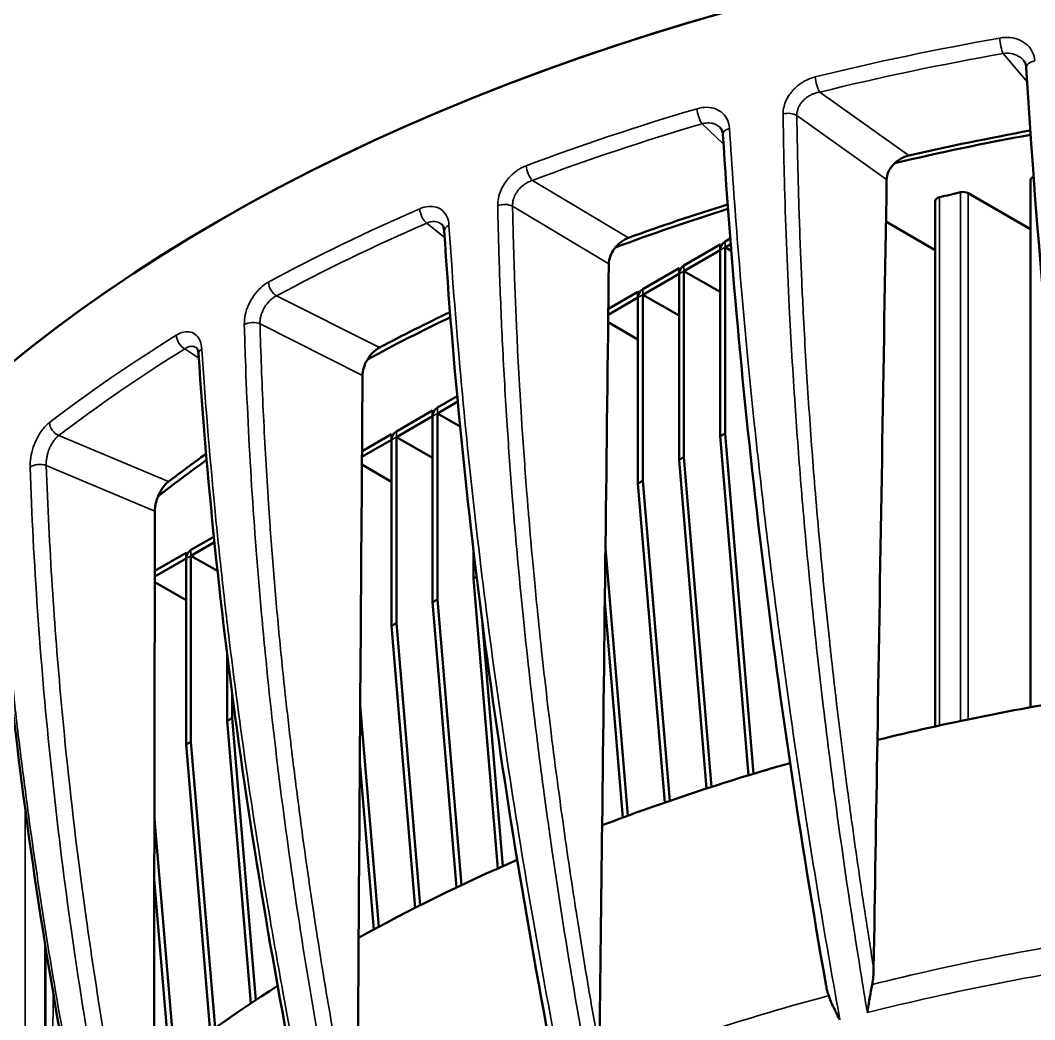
# Model space of a CAD drawing. Header units: millimetres. Extents: x 40 to 2195, y 40 to 1687.
# Drawn here: x 1572.34 to 1615.99, y 382.29 to 425.29 of the extents above; entities that cross this region are included whole.
import ezdxf

# ---------------------------------------------------------------- set-up
doc = ezdxf.new("R2010")
doc.units = ezdxf.units.MM
doc.header["$LTSCALE"] = 8
doc.layers.add('Visible (ISO)', color=7, linetype='Continuous', lineweight=50)
doc.layers.add('Visible Narrow (ISO)', color=7, linetype='Continuous', lineweight=35)

msp = doc.modelspace()

# ---------------------------------------------------------------- linework, layer by layer
at = {"layer": 'Visible (ISO)'}
for p, q in [((1615.81, 418.412), (1615.812, 395.734)), ((1605.23, 417.937), (1605.23, 417.937)), ((1615.81, 416.298), (1613.12, 417.852)), ((1611.709, 394.906), (1611.707, 417.515)), ((1590.456, 416.521), (1590.456, 416.521)), ((1609.586, 416.626), (1611.707, 415.402)), ((1605.292, 416.043), (1605.292, 416.043)), ((1602.448, 415.644), (1600.893, 414.746)), ((1602.448, 415.644), (1602.511, 415.608)), ((1602.448, 415.644), (1602.448, 415.399)), ((1602.886, 415.897), (1602.661, 415.767)), ((1602.905, 415.662), (1602.661, 415.522)), ((1605.302, 415.793), (1605.302, 415.793)), ((1602.448, 415.399), (1600.893, 414.501)), ((1602.448, 415.399), (1602.448, 407.393)), ((1602.661, 415.522), (1602.928, 415.367)), ((1602.661, 415.522), (1602.661, 407.515)), ((1600.681, 414.623), (1599.125, 413.725)), ((1600.681, 414.378), (1599.125, 413.48)), ((1600.681, 414.623), (1600.743, 414.588)), ((1600.681, 414.623), (1600.681, 414.378)), ((1600.681, 414.378), (1600.681, 406.372)), ((1600.893, 414.501), (1602.448, 413.603)), ((1600.893, 414.501), (1600.893, 406.495)), ((1598.913, 413.603), (1597.64, 412.868)), ((1598.913, 413.603), (1598.975, 413.567)), ((1598.913, 413.603), (1598.913, 413.358)), ((1599.125, 413.48), (1600.681, 412.582)), ((1599.125, 413.48), (1599.125, 405.474)), ((1598.913, 413.358), (1597.637, 412.621)), ((1598.913, 413.358), (1598.913, 405.352)), ((1597.633, 412.301), (1598.913, 411.562)), ((1579.914, 411.206), (1579.914, 411.206)), ((1591.138, 409.114), (1590.286, 408.622)), ((1591.159, 408.881), (1590.286, 408.377)), ((1590.074, 408.5), (1588.518, 407.602)), ((1590.074, 408.255), (1588.518, 407.357)), ((1590.074, 408.5), (1590.136, 408.464)), ((1590.074, 408.5), (1590.074, 408.255)), ((1590.074, 408.255), (1590.074, 400.249)), ((1590.286, 408.377), (1591.261, 407.814)), ((1590.286, 408.377), (1590.286, 400.371)), ((1588.306, 407.479), (1587.04, 406.748)), ((1588.306, 407.479), (1588.368, 407.443)), ((1588.306, 407.479), (1588.306, 407.234)), ((1588.518, 407.357), (1590.074, 406.458)), ((1588.518, 407.357), (1588.518, 399.35)), ((1602.448, 407.393), (1602.661, 407.515)), ((1603.675, 392.806), (1602.448, 407.393)), ((1603.892, 392.872), (1602.661, 407.515)), ((1588.306, 407.234), (1587.039, 406.502)), ((1588.306, 407.234), (1588.306, 399.228)), ((1600.681, 406.372), (1600.893, 406.495)), ((1602.086, 392.308), (1600.893, 406.495)), ((1587.036, 406.171), (1588.306, 405.438)), ((1601.869, 392.238), (1600.681, 406.372)), ((1598.913, 405.352), (1599.125, 405.474)), ((1600.067, 391.632), (1598.913, 405.352)), ((1600.283, 391.707), (1599.125, 405.474)), ((1580.666, 403.068), (1579.68, 402.498)), ((1580.69, 402.837), (1579.68, 402.254)), ((1592.054, 402.637), (1592.054, 402.637)), ((1598.483, 391.068), (1597.516, 402.568)), ((1579.467, 402.376), (1578.122, 401.599)), ((1579.467, 402.131), (1578.122, 401.354)), ((1579.467, 402.376), (1579.53, 402.34)), ((1579.467, 402.376), (1579.467, 402.131)), ((1579.467, 402.131), (1579.467, 394.125)), ((1579.68, 402.254), (1580.821, 401.595)), ((1579.68, 402.254), (1579.68, 394.247)), ((1591.842, 402.435), (1591.842, 401.269)), ((1591.842, 401.269), (1591.973, 401.345)), ((1592.891, 388.8), (1591.842, 401.269)), ((1578.122, 401.112), (1579.467, 400.335)), ((1590.074, 400.249), (1590.286, 400.371)), ((1591.32, 388.079), (1590.286, 400.371)), ((1591.106, 387.977), (1590.074, 400.249)), ((1598.267, 390.988), (1597.488, 400.253)), ((1581.235, 399.387), (1581.235, 399.387)), ((1588.306, 399.228), (1588.518, 399.35)), ((1589.326, 387.102), (1588.306, 399.228)), ((1589.539, 387.21), (1588.518, 399.35)), ((1593.105, 388.895), (1592.231, 399.284)), ((1581.235, 398.01), (1581.235, 395.146)), ((1581.447, 397.649), (1581.447, 397.649)), ((1581.447, 396.337), (1581.447, 395.268)), ((1573.407, 395.785), (1573.407, 395.785)), ((1587.764, 386.287), (1586.964, 395.799)), ((1581.235, 395.146), (1581.447, 395.268)), ((1582.257, 382.993), (1581.235, 395.146)), ((1582.468, 383.133), (1581.447, 395.268)), ((1579.467, 394.125), (1579.68, 394.247)), ((1580.715, 381.932), (1579.68, 394.247)), ((1580.506, 381.782), (1579.467, 394.125)), ((1587.551, 386.172), (1586.947, 393.356)), ((1578.97, 380.641), (1578.106, 390.923)), ((1578.762, 380.479), (1578.102, 388.324)), ((1607.91, 388.139), (1607.91, 388.139)), ((1607.934, 387.982), (1607.934, 387.982)), ((1608.25, 385.902), (1608.25, 385.902)), ((1573.406, 375.673), (1573.406, 385.51)), ((1608.275, 385.744), (1608.275, 385.744))]:
    msp.add_line(p, q, dxfattribs=at)
for centre, major_axis, ratio, start_param, end_param in [((1638.157, 383.597), (-81, 0), 0.57735, 4.776623, 6.218951), ((1638.157, 383.597), (-81, 0), 0.57735, 4.7792, 6.216374), ((1638.158, 381.799), (76.003, 0), 0.57735, 1.867317, 1.86732), ((1616.125, 423.287), (-0.499, -0.03), 0.540621, 6.283141, 6.28319), ((1603.07, 420.404), (-0.499, -0.031), 0.546506, 6.283162, 6.2832), ((1638.157, 379.514), (74.5, 0), 0.57735, 1.875608, 1.950096), ((1638.157, 379.514), (-74.2, 0), 0.57735, 5.0183, 5.102197), ((1638.14, 381.571), (78.384, 0), 0.57735, 2.171429, 2.17143), ((1616.11, 418.412), (-0.3, 0), 0.577335, 5.316982, 6.283185), ((1635.176, 385.751), (60, 0.005), 0.577335, 1.952982, 1.969314), ((1612.908, 417.729), (0.3, 0), 0.577335, 0.785199, 1.952982), ((1638.157, 379.514), (74.5, 0), 0.57735, 2.065678, 2.131957), ((1612.007, 417.515), (-0.3, 0), 0.577335, 5.110907, 6.283185), ((1638.157, 379.514), (-74.2, 0), 0.57735, 5.209238, 5.285136), ((1602.661, 415.522), (-0.15, -0.26), 0.57735, 3.926991, 5.497787), ((1600.893, 414.501), (-0.15, -0.26), 0.57735, 3.926991, 5.497787), ((1599.125, 413.48), (-0.15, -0.26), 0.57735, 3.926991, 5.497787), ((1638.157, 379.514), (74.5, 0), 0.57735, 2.259201, 2.313277), ((1638.157, 379.514), (-74.2, 0), 0.57735, 5.403824, 5.468042), ((1581.467, 412.895), (-3, 0), 0.57735, 1.103222, 1.103293), ((1638.113, 381.986), (74.14, 0), 0.57735, 2.414759, 2.41476), ((1590.286, 408.377), (-0.15, -0.26), 0.57735, 3.926991, 5.497787), ((1638.163, 379.511), (74.507, 0), 0.57735, 2.408415, 2.408416), ((1638.162, 379.512), (-74.206, 0), 0.57735, 5.554259, 5.554261), ((1588.518, 407.357), (-0.15, -0.26), 0.57735, 3.926991, 5.497787), ((1638.157, 379.514), (74.5, 0), 0.57735, 2.459383, 2.494683), ((1638.157, 379.514), (-74.2, 0), 0.57735, 5.605486, 5.651862), ((1579.68, 402.254), (-0.15, -0.26), 0.57735, 3.926991, 5.497787), ((1638.157, 355.019), (-73.976, 0), 0.57735, 4.984729, 5.114321), ((1638.157, 355.019), (-73.976, 0), 0.57735, 5.170201, 5.296318), ((1638.157, 355.019), (-73.976, 0), 0.57735, 5.356791, 5.47798), ((1638.157, 355.019), (-73.976, 0), 0.57735, 5.545562, 5.659933)]:
    msp.add_ellipse(centre, major_axis=major_axis, ratio=ratio, start_param=start_param, end_param=end_param, dxfattribs=at)
for points, knots in [([(1615.626, 423.257), (1615.621, 423.341), (1615.598, 423.416), (1615.546, 423.51), (1615.527, 423.537), (1615.506, 423.562)], [0, 0, 0, 0, 0.03945715, 0.03945715, 0.05633495, 0.05633495, 0.05633495, 0.05633495]), ([(1602.571, 420.373), (1602.566, 420.448), (1602.549, 420.513), (1602.503, 420.611), (1602.475, 420.65), (1602.441, 420.682)], [0, 0, 0, 0, 0.03455838, 0.03455838, 0.06559164, 0.06559164, 0.06559164, 0.06559164]), ([(1610.572, 419.47), (1610.453, 419.442), (1610.326, 419.393), (1610.089, 419.255), (1609.98, 419.166), (1609.809, 418.98), (1609.736, 418.87), (1609.641, 418.649), (1609.618, 418.539), (1609.616, 418.439)], [0.4636923, 0.4636923, 0.4636923, 0.4636923, 0.5021415, 0.5021415, 0.541133, 0.541133, 0.5791067, 0.5791067, 0.6149643, 0.6149643, 0.6149643, 0.6149643]), ([(1590.576, 416.224), (1590.572, 416.294), (1590.558, 416.354), (1590.523, 416.443), (1590.501, 416.475), (1590.472, 416.507), (1590.464, 416.514), (1590.456, 416.521)], [0, 0, 0, 0, 0.03129229, 0.03129229, 0.0628057, 0.0628057, 0.07473625, 0.07473625, 0.07473625, 0.07473625]), ([(1598.511, 415.93), (1598.404, 415.891), (1598.29, 415.83), (1598.079, 415.669), (1597.983, 415.57), (1597.832, 415.367), (1597.767, 415.251), (1597.685, 415.022), (1597.664, 414.91), (1597.663, 414.811)], [0.4575888, 0.4575888, 0.4575888, 0.4575888, 0.4954836, 0.4954836, 0.5337445, 0.5337445, 0.5715411, 0.5715411, 0.6070632, 0.6070632, 0.6070632, 0.6070632]), ([(1580.005, 410.933), (1580, 411.002), (1579.988, 411.061), (1579.96, 411.144), (1579.945, 411.17), (1579.924, 411.199), (1579.918, 411.203), (1579.914, 411.206)], [0, 0, 0, 0, 0.0298585, 0.0298585, 0.05794758, 0.05794758, 0.08423073, 0.08423073, 0.08423073, 0.08423073]), ([(1587.787, 411.205), (1587.694, 411.156), (1587.596, 411.084), (1587.416, 410.903), (1587.334, 410.795), (1587.206, 410.579), (1587.151, 410.456), (1587.081, 410.22), (1587.064, 410.107), (1587.063, 410.009)], [0.4538126, 0.4538126, 0.4538126, 0.4538126, 0.4914469, 0.4914469, 0.5292789, 0.5292789, 0.5669799, 0.5669799, 0.6022457, 0.6022457, 0.6022457, 0.6022457]), ([(1578.71, 405.439), (1578.683, 405.418), (1578.657, 405.395), (1578.63, 405.37), (1578.604, 405.345), (1578.578, 405.318), (1578.552, 405.289), (1578.544, 405.279), (1578.536, 405.27), (1578.528, 405.26), (1578.504, 405.23), (1578.48, 405.198), (1578.456, 405.165), (1578.433, 405.132), (1578.411, 405.097), (1578.389, 405.06), (1578.381, 405.047), (1578.373, 405.034), (1578.366, 405.02), (1578.344, 404.981), (1578.323, 404.94), (1578.304, 404.899), (1578.284, 404.858), (1578.266, 404.816), (1578.249, 404.773), (1578.245, 404.762), (1578.241, 404.752), (1578.237, 404.741), (1578.223, 404.702), (1578.21, 404.662), (1578.198, 404.623), (1578.186, 404.583), (1578.176, 404.543), (1578.167, 404.504), (1578.162, 404.486), (1578.159, 404.468), (1578.155, 404.45), (1578.147, 404.408), (1578.141, 404.367), (1578.136, 404.327), (1578.131, 404.286), (1578.128, 404.247), (1578.127, 404.209), (1578.127, 404.197), (1578.127, 404.186), (1578.127, 404.175)], [0, 0, 0, 0, 0.0862994, 0.0862994, 0.0862994, 0.1725575, 0.1725575, 0.1725575, 0.2, 0.2, 0.2, 0.2844537, 0.2844537, 0.2844537, 0.3688867, 0.3688867, 0.3688867, 0.4, 0.4, 0.4, 0.4890325, 0.4890325, 0.4890325, 0.5779666, 0.5779666, 0.5779666, 0.6, 0.6, 0.6, 0.6813189, 0.6813189, 0.6813189, 0.7626254, 0.7626254, 0.7626254, 0.8, 0.8, 0.8, 0.8870946, 0.8870946, 0.8870946, 0.9742233, 0.9742233, 0.9742233, 1, 1, 1, 1]), ([(1609.057, 384.505), (1609.055, 384.383), (1609.049, 384.258), (1609.028, 384.027), (1609.014, 383.915), (1608.994, 383.806)], [0.000001, 0.000001, 0.000001, 0.000001, 0.04401793, 0.04401793, 0.08249014, 0.08249014, 0.08249014, 0.08249014]), ([(1607.123, 383.323), (1607.112, 383.354), (1607.102, 383.386), (1607.092, 383.419), (1607.081, 383.453), (1607.072, 383.487), (1607.062, 383.524), (1607.053, 383.56), (1607.044, 383.597), (1607.035, 383.636), (1607.026, 383.676), (1607.018, 383.716), (1607.009, 383.759), (1607.005, 383.783), (1607, 383.808), (1606.996, 383.833)], [0, 0, 0, 0, 0.1111111, 0.1111111, 0.1111111, 0.2222222, 0.2222222, 0.2222222, 0.3333333, 0.3333333, 0.3333333, 0.4444444, 0.4444444, 0.4444444, 0.5070952, 0.5070952, 0.5070952, 0.5070952]), ([(1608.786, 382.593), (1608.801, 382.702), (1608.817, 382.809), (1608.834, 382.913), (1608.84, 382.953), (1608.847, 382.993), (1608.853, 383.033), (1608.87, 383.136), (1608.888, 383.235), (1608.906, 383.332), (1608.912, 383.368), (1608.918, 383.403), (1608.925, 383.437), (1608.944, 383.541), (1608.963, 383.64), (1608.981, 383.736), (1608.985, 383.759), (1608.989, 383.783), (1608.994, 383.806)], [0, 0, 0, 0, 0.2396284, 0.2396284, 0.2396284, 0.3333333, 0.3333333, 0.3333333, 0.5770639, 0.5770639, 0.5770639, 0.6666667, 0.6666667, 0.6666667, 0.9343152, 0.9343152, 0.9343152, 1, 1, 1, 1]), ([(1607.123, 383.323), (1607.151, 383.242), (1607.183, 383.158), (1607.219, 383.073), (1607.229, 383.05), (1607.239, 383.027), (1607.249, 383.004), (1607.286, 382.919), (1607.326, 382.832), (1607.369, 382.742), (1607.383, 382.715), (1607.396, 382.687), (1607.41, 382.659), (1607.452, 382.576), (1607.496, 382.49), (1607.542, 382.402), (1607.562, 382.365), (1607.582, 382.326), (1607.603, 382.288)], [0, 0, 0, 0, 0.2632874, 0.2632874, 0.2632874, 0.3333333, 0.3333333, 0.3333333, 0.5886658, 0.5886658, 0.5886658, 0.6666667, 0.6666667, 0.6666667, 0.9000484, 0.9000484, 0.9000484, 1, 1, 1, 1])]:
    msp.add_open_spline(points, degree=3, knots=knots, dxfattribs=at)
for points in [[(1619.608, 386.723), (1617.658, 399.384), (1616.317, 411.699), (1615.626, 423.257)], [(1606.996, 383.833), (1604.787, 396.466), (1603.297, 408.782), (1602.571, 420.373)], [(1609.218, 394.326), (1609.35, 402.364), (1609.483, 410.402), (1609.616, 418.439)], [(1595.423, 379.691), (1592.962, 392.288), (1591.328, 404.603), (1590.576, 416.224)], [(1597.374, 390.652), (1597.469, 398.706), (1597.566, 406.759), (1597.663, 414.811)], [(1585.259, 374.429), (1582.548, 386.978), (1580.776, 399.285), (1580.005, 410.933)], [(1586.894, 385.812), (1586.95, 393.878), (1587.006, 401.944), (1587.063, 410.009)], [(1576.856, 368.223), (1573.893, 380.71), (1571.986, 393.005), (1571.201, 404.676)], [(1578.09, 379.948), (1578.101, 388.024), (1578.113, 396.1), (1578.127, 404.175)], [(1609.218, 394.326), (1609.164, 391.052), (1609.111, 387.779), (1609.057, 384.505)], [(1597.374, 390.652), (1597.335, 387.423), (1597.297, 384.194), (1597.259, 380.965)], [(1586.894, 385.812), (1586.873, 382.629), (1586.851, 379.446), (1586.829, 376.263)]]:
    msp.add_open_spline(points, degree=3, dxfattribs=at)
at = {"layer": 'Visible Narrow (ISO)'}
for p, q in [((1614.633, 423.862), (1615.663, 422.643)), ((1610.572, 419.47), (1606.741, 422.201)), ((1601.684, 420.839), (1602.597, 419.962)), ((1609.616, 418.439), (1605.753, 421.193)), ((1598.511, 415.93), (1594.376, 418.402)), ((1612.798, 395.142), (1612.796, 417.89)), ((1613.122, 395.209), (1613.12, 417.852)), ((1611.892, 394.947), (1611.89, 417.674)), ((1597.663, 414.811), (1593.519, 417.289)), ((1589.825, 416.562), (1590.594, 415.95)), ((1602.661, 415.767), (1602.661, 415.522)), ((1602.448, 415.399), (1602.661, 415.522)), ((1600.893, 414.746), (1600.893, 414.501)), ((1600.681, 414.378), (1600.893, 414.501)), ((1587.787, 411.205), (1583.357, 413.428)), ((1598.913, 413.358), (1599.125, 413.48)), ((1599.125, 413.725), (1599.125, 413.48)), ((1587.063, 410.009), (1582.651, 412.223)), ((1580.083, 411.458), (1580.083, 411.458)), ((1579.416, 411.153), (1580.017, 410.754)), ((1582.771, 408.925), (1582.771, 408.925)), ((1590.286, 408.622), (1590.286, 408.377)), ((1590.074, 408.255), (1590.286, 408.377)), ((1578.71, 405.439), (1573.989, 407.419)), ((1588.306, 407.234), (1588.518, 407.357)), ((1588.518, 407.602), (1588.518, 407.357)), ((1578.127, 404.175), (1573.453, 406.135)), ((1572.856, 403.646), (1572.856, 403.646)), ((1579.68, 402.498), (1579.68, 402.254)), ((1579.467, 402.131), (1579.68, 402.254)), ((1573.437, 395.455), (1573.437, 395.455)), ((1572.549, 391.324), (1572.549, 374.751)), ((1607.894, 388.25), (1607.894, 388.25)), ((1608.233, 386.013), (1608.233, 386.013)), ((1573.436, 375.705), (1573.437, 385.322)), ((1573.743, 383.479), (1573.742, 376.021))]:
    msp.add_line(p, q, dxfattribs=at)
for centre, major_axis, ratio, start_param, end_param in [((1638.157, 379.903), (-80.834, 0), 0.57735, 5.009573, 5.114187), ((1614.633, 424.27), (-0.087, 0.492), 0.239094, 0.98223, 2.50483), ((1638.157, 379.514), (-80.334, 0), 0.57735, 5.009573, 5.114187), ((1616.125, 423.287), (-0.499, -0.03), 0.540621, 4.958081, 6.283144), ((1606.741, 422.61), (-0.119, 0.486), 0.319304, 0.963903, 2.486483), ((1638.157, 379.903), (-80.834, 0), 0.57735, 5.183655, 5.288761), ((1601.684, 421.248), (-0.141, 0.48), 0.370701, 0.948157, 2.470757), ((1605.364, 421.022), (-0.5, -0.007), 0.530897, 3.815404, 5.125431), ((1638.157, 379.514), (-80.334, 0), 0.57735, 5.183655, 5.288761), ((1603.07, 420.404), (-0.499, -0.031), 0.546506, 5.130581, 6.283155), ((1594.376, 418.81), (-0.176, 0.468), 0.444975, 0.918384, 2.440966), ((1593.159, 417.099), (-0.5, -0.01), 0.531092, 3.898946, 5.295836), ((1638.157, 379.903), (-80.834, 0), 0.57735, 5.357948, 5.463088), ((1589.825, 416.97), (-0.199, 0.459), 0.491241, 0.894385, 2.416986), ((1638.157, 379.514), (-80.334, 0), 0.57735, 5.357948, 5.463088), ((1591.075, 416.256), (-0.499, -0.032), 0.552074, 5.303527, 6.283199), ((1583.357, 413.837), (-0.237, 0.44), 0.556971, 0.850365, 2.37295), ((1582.323, 412.016), (-0.5, -0.014), 0.531544, 3.982273, 5.465928), ((1638.157, 379.903), (-80.834, 0), 0.57735, 5.532486, 5.637626), ((1579.416, 411.561), (-0.263, 0.425), 0.597032, 0.815632, 2.338232), ((1638.157, 379.514), (-80.334, 0), 0.57735, 5.532486, 5.637626), ((1580.504, 410.966), (-0.499, -0.033), 0.557343, 5.47691, 6.283198), ((1573.989, 407.827), (-0.304, 0.397), 0.652187, 0.7532, 2.275786), ((1573.16, 405.912), (-0.5, -0.017), 0.532309, 4.065368, 5.636131), ((1638.157, 344.693), (73.756, 0), 0.57735, 1.822247, 1.977312), ((1638.157, 343.651), (73.567, 0), 0.57735, 1.815777, 1.981486), ((1638.157, 344.693), (73.756, 0), 0.57735, 2.005095, 2.159802)]:
    msp.add_ellipse(centre, major_axis=major_axis, ratio=ratio, start_param=start_param, end_param=end_param, dxfattribs=at)
for points in [[(1615.988, 423.541), (1615.98, 423.674), (1615.919, 423.917), (1615.696, 424.233), (1615.36, 424.456), (1614.941, 424.564), (1614.644, 424.554), (1614.487, 424.526)], [(1590.783, 416.467), (1591.044, 412.433), (1591.776, 404.214), (1593.496, 391.499), (1595.051, 382.814), (1595.929, 378.43)], [(1583.017, 414.028), (1582.898, 413.964), (1582.676, 413.802), (1582.375, 413.456), (1582.143, 413.047), (1582.001, 412.612), (1581.972, 412.336), (1581.976, 412.2)], [(1573.59, 407.981), (1573.494, 407.907), (1573.313, 407.726), (1573.069, 407.354), (1572.883, 406.924), (1572.771, 406.473), (1572.751, 406.195), (1572.755, 406.059)], [(1577.918, 368.032), (1576.919, 372.345), (1575.2, 380.937), (1573.474, 393.647), (1572.899, 401.957), (1572.755, 406.059)]]:
    msp.add_open_spline(points, degree=3, dxfattribs=at)
for points, knots in [([(1615.506, 423.562), (1615.495, 423.575), (1615.483, 423.588), (1615.466, 423.605), (1615.461, 423.611), (1615.43, 423.641), (1615.402, 423.665), (1615.343, 423.709), (1615.312, 423.729), (1615.262, 423.757), (1615.244, 423.766), (1615.188, 423.793), (1615.148, 423.809), (1615.067, 423.835), (1615.024, 423.846), (1614.969, 423.856), (1614.956, 423.858), (1614.896, 423.867), (1614.848, 423.871), (1614.753, 423.872), (1614.704, 423.87), (1614.648, 423.864), (1614.641, 423.863), (1614.633, 423.862)], [0.3454249, 0.3454249, 0.3454249, 0.3454249, 0.3829094, 0.3829094, 0.4, 0.4, 0.4790767, 0.4790767, 0.5580818, 0.5580818, 0.6, 0.6, 0.6870991, 0.6870991, 0.7740989, 0.7740989, 0.8, 0.8, 0.8930664, 0.8930664, 0.9854237, 0.9854237, 1, 1, 1, 1]), ([(1606.545, 422.855), (1606.422, 422.825), (1606.305, 422.783), (1606.161, 422.714), (1606.129, 422.698), (1605.987, 422.62), (1605.881, 422.549), (1605.758, 422.447), (1605.732, 422.425), (1605.59, 422.295), (1605.489, 422.175), (1605.325, 421.924), (1605.263, 421.792), (1605.189, 421.557), (1605.169, 421.455), (1605.161, 421.322), (1605.16, 421.293), (1605.16, 421.263)], [0, 0, 0, 0, 0.1554271, 0.1554271, 0.2, 0.2, 0.357529, 0.357529, 0.4, 0.4, 0.6, 0.6, 0.8, 0.8, 0.9554367, 0.9554367, 1, 1, 1, 1]), ([(1606.741, 422.201), (1606.688, 422.193), (1606.636, 422.181), (1606.585, 422.166), (1606.539, 422.153), (1606.494, 422.137), (1606.45, 422.119), (1606.442, 422.116), (1606.435, 422.112), (1606.427, 422.109), (1606.423, 422.108), (1606.42, 422.106), (1606.417, 422.105), (1606.373, 422.085), (1606.33, 422.063), (1606.289, 422.039), (1606.248, 422.015), (1606.208, 421.989), (1606.17, 421.961), (1606.163, 421.956), (1606.156, 421.95), (1606.149, 421.945), (1606.145, 421.942), (1606.14, 421.938), (1606.136, 421.935), (1606.103, 421.909), (1606.072, 421.881), (1606.043, 421.852), (1606.013, 421.823), (1605.986, 421.793), (1605.961, 421.761), (1605.947, 421.745), (1605.935, 421.729), (1605.923, 421.712), (1605.892, 421.669), (1605.865, 421.624), (1605.842, 421.579), (1605.822, 421.539), (1605.806, 421.499), (1605.792, 421.458), (1605.79, 421.452), (1605.788, 421.445), (1605.786, 421.439), (1605.778, 421.411), (1605.771, 421.383), (1605.766, 421.354), (1605.759, 421.32), (1605.755, 421.285), (1605.753, 421.25), (1605.752, 421.231), (1605.752, 421.212), (1605.753, 421.193)], [0, 0, 0, 0, 0.093789, 0.093789, 0.093789, 0.178262, 0.178262, 0.178262, 0.193626, 0.193626, 0.193626, 0.2, 0.2, 0.2, 0.286364, 0.286364, 0.286364, 0.373477, 0.373477, 0.373477, 0.390325, 0.390325, 0.390325, 0.4, 0.4, 0.4, 0.47909, 0.47909, 0.47909, 0.55845, 0.55845, 0.55845, 0.6, 0.6, 0.6, 0.706593, 0.706593, 0.706593, 0.8, 0.8, 0.8, 0.814458, 0.814458, 0.814458, 0.878422, 0.878422, 0.878422, 0.9568, 0.9568, 0.9568, 1, 1, 1, 1]), ([(1602.852, 420.641), (1602.844, 420.774), (1602.785, 421.013), (1602.574, 421.308), (1602.262, 421.498), (1601.876, 421.566), (1601.602, 421.527), (1601.458, 421.485)], [0, 0, 0, 0, 0.2, 0.4, 0.6, 0.8, 1, 1, 1, 1]), ([(1608.786, 382.593), (1608.687, 383.183), (1608.59, 383.772), (1608.131, 386.611), (1607.797, 388.851), (1607.276, 392.658), (1607.075, 394.231), (1606.808, 396.468), (1606.731, 397.139), (1606.454, 399.631), (1606.271, 401.444), (1606.053, 403.864), (1606, 404.48), (1605.849, 406.306), (1605.758, 407.514), (1605.58, 410.139), (1605.497, 411.554), (1605.334, 414.804), (1605.264, 416.634), (1605.192, 419.392), (1605.173, 420.329), (1605.16, 421.263)], [0, 0, 0, 0, 0.044302, 0.044302, 0.213549, 0.213549, 0.333333, 0.333333, 0.3847, 0.3847, 0.524516, 0.524516, 0.572318, 0.572318, 0.666667, 0.666667, 0.778241, 0.778241, 0.924311, 0.924311, 1, 1, 1, 1]), ([(1602.441, 420.682), (1602.439, 420.685), (1602.436, 420.687), (1602.41, 420.711), (1602.384, 420.732), (1602.33, 420.769), (1602.301, 420.786), (1602.255, 420.808), (1602.239, 420.815), (1602.183, 420.837), (1602.141, 420.849), (1602.055, 420.866), (1602.011, 420.871), (1601.926, 420.874), (1601.887, 420.873), (1601.808, 420.865), (1601.768, 420.859), (1601.714, 420.847), (1601.699, 420.843), (1601.684, 420.839)], [0.3916836, 0.3916836, 0.3916836, 0.3916836, 0.4, 0.4, 0.479309, 0.479309, 0.5586159, 0.5586159, 0.6, 0.6, 0.7, 0.7, 0.8, 0.8, 0.8845847, 0.8845847, 0.9689954, 0.9689954, 1, 1, 1, 1]), ([(1605.753, 421.193), (1605.766, 420.212), (1605.786, 419.242), (1605.838, 417.309), (1605.87, 416.347), (1605.94, 414.558), (1605.977, 413.729), (1606.021, 412.846), (1606.025, 412.78), (1606.06, 412.093), (1606.093, 411.48), (1606.165, 410.255), (1606.203, 409.644), (1606.284, 408.427), (1606.326, 407.822), (1606.416, 406.614), (1606.462, 406.011), (1606.52, 405.297), (1606.53, 405.181), (1606.542, 405.03), (1606.545, 404.995), (1606.609, 404.23), (1606.672, 403.507), (1606.805, 402.067), (1606.873, 401.35), (1607.017, 399.918), (1607.091, 399.203), (1607.193, 398.265), (1607.22, 398.022), (1607.246, 397.782), (1607.299, 397.308), (1607.351, 396.847), (1607.458, 395.928), (1607.513, 395.469), (1607.625, 394.553), (1607.682, 394.097), (1607.798, 393.184), (1607.857, 392.729), (1607.967, 391.893), (1608.019, 391.513), (1608.073, 391.117), (1608.075, 391.102), (1608.16, 390.479), (1608.246, 389.869), (1608.421, 388.646), (1608.511, 388.033), (1608.696, 386.806), (1608.79, 386.191), (1608.943, 385.22), (1609, 384.862), (1609.057, 384.505)], [0.0000006, 0.0000006, 0.0000006, 0.0000006, 0.0667311, 0.0667311, 0.1347739, 0.1347739, 0.1950793, 0.1950793, 0.2, 0.2, 0.2459323, 0.2459323, 0.2927174, 0.2927174, 0.3399861, 0.3399861, 0.3878913, 0.3878913, 0.3971721, 0.3971721, 0.4, 0.4, 0.4586446, 0.4586446, 0.5180785, 0.5180785, 0.5789348, 0.5789348, 0.599274, 0.6, 0.6, 0.6407251, 0.6407251, 0.6820381, 0.6820381, 0.7235784, 0.7235784, 0.765279, 0.765279, 0.8, 0.8, 0.8013755, 0.8013755, 0.8567591, 0.8567591, 0.9121486, 0.9121486, 0.967624, 0.967624, 1, 1, 1, 1]), ([(1602.852, 420.641), (1602.957, 418.96), (1603.079, 417.267), (1603.349, 413.898), (1603.497, 412.224), (1603.734, 409.774), (1603.811, 409.007), (1604.056, 406.661), (1604.233, 405.074), (1604.608, 401.92), (1604.806, 400.353), (1605.164, 397.666), (1605.318, 396.549), (1605.693, 393.928), (1605.918, 392.42), (1606.384, 389.436), (1606.623, 387.959), (1607.107, 385.085), (1607.351, 383.689), (1607.603, 382.288)], [0, 0, 0, 0, 0.1379801, 0.1379801, 0.2723717, 0.2723717, 0.3333333, 0.3333333, 0.4583067, 0.4583067, 0.5803846, 0.5803846, 0.6666667, 0.6666667, 0.7822235, 0.7822235, 0.894534, 0.894534, 1, 1, 1, 1]), ([(1594.104, 419.032), (1593.994, 418.991), (1593.89, 418.939), (1593.763, 418.858), (1593.737, 418.84), (1593.613, 418.752), (1593.52, 418.672), (1593.41, 418.561), (1593.387, 418.536), (1593.261, 418.394), (1593.171, 418.266), (1593.024, 417.998), (1592.968, 417.859), (1592.903, 417.616), (1592.886, 417.511), (1592.879, 417.376), (1592.879, 417.345), (1592.879, 417.315)], [0, 0, 0, 0, 0.157546, 0.157546, 0.2, 0.2, 0.356997, 0.356997, 0.4, 0.4, 0.6, 0.6, 0.8, 0.8, 0.954598, 0.954598, 1, 1, 1, 1]), ([(1594.376, 418.402), (1594.323, 418.386), (1594.27, 418.365), (1594.219, 418.341), (1594.188, 418.326), (1594.158, 418.31), (1594.128, 418.293), (1594.117, 418.287), (1594.106, 418.28), (1594.096, 418.274), (1594.046, 418.243), (1593.998, 418.208), (1593.953, 418.17), (1593.922, 418.145), (1593.893, 418.118), (1593.865, 418.09), (1593.86, 418.086), (1593.856, 418.081), (1593.851, 418.077), (1593.81, 418.034), (1593.772, 417.989), (1593.738, 417.942), (1593.711, 417.906), (1593.687, 417.869), (1593.665, 417.831), (1593.644, 417.795), (1593.625, 417.759), (1593.609, 417.723), (1593.592, 417.686), (1593.578, 417.648), (1593.566, 417.611), (1593.56, 417.594), (1593.555, 417.578), (1593.551, 417.561), (1593.549, 417.555), (1593.548, 417.55), (1593.547, 417.545), (1593.533, 417.488), (1593.524, 417.432), (1593.52, 417.376), (1593.518, 417.347), (1593.518, 417.317), (1593.519, 417.289)], [0, 0, 0, 0, 0.1098717, 0.1098717, 0.1098717, 0.1759848, 0.1759848, 0.1759848, 0.2, 0.2, 0.2, 0.3122921, 0.3122921, 0.3122921, 0.3879493, 0.3879493, 0.3879493, 0.4, 0.4, 0.4, 0.5131253, 0.5131253, 0.5131253, 0.6, 0.6, 0.6, 0.6816219, 0.6816219, 0.6816219, 0.763821, 0.763821, 0.763821, 0.8, 0.8, 0.8, 0.8118798, 0.8118798, 0.8118798, 0.9346696, 0.9346696, 0.9346696, 1, 1, 1, 1]), ([(1590.783, 416.467), (1590.774, 416.6), (1590.719, 416.835), (1590.526, 417.11), (1590.245, 417.27), (1589.898, 417.301), (1589.653, 417.236), (1589.524, 417.18)], [0, 0, 0, 0, 0.2, 0.4, 0.6, 0.8, 1, 1, 1, 1]), ([(1597.006, 378.858), (1596.723, 380.358), (1596.454, 381.855), (1595.853, 385.385), (1595.532, 387.414), (1595.116, 390.278), (1594.998, 391.12), (1594.754, 392.929), (1594.63, 393.894), (1594.313, 396.474), (1594.133, 398.084), (1593.823, 401.129), (1593.69, 402.565), (1593.549, 404.266), (1593.528, 404.536), (1593.426, 405.825), (1593.352, 406.842), (1593.21, 409.021), (1593.144, 410.182), (1593.035, 412.398), (1592.991, 413.453), (1592.924, 415.444), (1592.898, 416.381), (1592.879, 417.315)], [0, 0, 0, 0, 0.113592, 0.113592, 0.268615, 0.268615, 0.333333, 0.333333, 0.407849, 0.407849, 0.532885, 0.532885, 0.64541, 0.64541, 0.666667, 0.666667, 0.747042, 0.747042, 0.839534, 0.839534, 0.92421, 0.92421, 1, 1, 1, 1]), ([(1593.519, 417.289), (1593.527, 416.89), (1593.536, 416.489), (1593.557, 415.686), (1593.569, 415.283), (1593.586, 414.749), (1593.591, 414.617), (1593.596, 414.466), (1593.596, 414.447), (1593.607, 414.125), (1593.618, 413.822), (1593.642, 413.214), (1593.654, 412.91), (1593.681, 412.298), (1593.695, 411.991), (1593.712, 411.63), (1593.714, 411.582), (1593.72, 411.465), (1593.723, 411.397), (1593.758, 410.687), (1593.793, 410.024), (1593.852, 409.024), (1593.871, 408.703), (1593.902, 408.205), (1593.913, 408.03), (1593.957, 407.363), (1593.991, 406.863), (1594.062, 405.882), (1594.098, 405.402), (1594.16, 404.613), (1594.185, 404.31), (1594.257, 403.437), (1594.307, 402.857), (1594.396, 401.875), (1594.432, 401.481), (1594.514, 400.63), (1594.559, 400.172), (1594.666, 399.124), (1594.728, 398.531), (1594.834, 397.564), (1594.875, 397.2), (1594.99, 396.198), (1595.066, 395.55), (1595.237, 394.157), (1595.332, 393.408), (1595.457, 392.463), (1595.481, 392.285), (1595.578, 391.557), (1595.655, 390.999), (1595.78, 390.116), (1595.826, 389.799), (1595.954, 388.914), (1596.04, 388.339), (1596.175, 387.455), (1596.221, 387.156), (1596.415, 385.913), (1596.572, 384.943), (1596.77, 383.767), (1596.8, 383.588), (1596.967, 382.61), (1597.109, 381.796), (1597.259, 380.965)], [0, 0, 0, 0, 0.04675, 0.04675, 0.093513, 0.093513, 0.108939, 0.108939, 0.111111, 0.111111, 0.146573, 0.146573, 0.181916, 0.181916, 0.216831, 0.216831, 0.222222, 0.222222, 0.229808, 0.229808, 0.300602, 0.300602, 0.333333, 0.333333, 0.350865, 0.350865, 0.399542, 0.399542, 0.444444, 0.444444, 0.471832, 0.471832, 0.522443, 0.522443, 0.555556, 0.555556, 0.592815, 0.592815, 0.639195, 0.639195, 0.666667, 0.666667, 0.713756, 0.713756, 0.765759, 0.765759, 0.777778, 0.777778, 0.814581, 0.814581, 0.834893, 0.834893, 0.870757, 0.870757, 0.888889, 0.888889, 0.945288, 0.945288, 0.955383, 0.955383, 1, 1, 1, 1]), ([(1590.456, 416.521), (1590.442, 416.532), (1590.428, 416.542), (1590.389, 416.566), (1590.364, 416.58), (1590.323, 416.596), (1590.31, 416.601), (1590.259, 416.617), (1590.221, 416.624), (1590.145, 416.631), (1590.108, 416.631), (1590.037, 416.625), (1590.004, 416.619), (1589.936, 416.603), (1589.902, 416.593), (1589.854, 416.574), (1589.839, 416.568), (1589.825, 416.562)], [0.432351, 0.432351, 0.432351, 0.432351, 0.4800687, 0.4800687, 0.5601554, 0.5601554, 0.6, 0.6, 0.7040908, 0.7040908, 0.8, 0.8, 0.8822765, 0.8822765, 0.964406, 0.964406, 1, 1, 1, 1]), ([(1583.357, 413.428), (1583.306, 413.404), (1583.256, 413.373), (1583.189, 413.325), (1583.171, 413.312), (1583.144, 413.289), (1583.134, 413.281), (1583.082, 413.236), (1583.041, 413.195), (1582.979, 413.125), (1582.956, 413.097), (1582.93, 413.063), (1582.926, 413.057), (1582.883, 412.999), (1582.848, 412.944), (1582.8, 412.855), (1582.783, 412.822), (1582.767, 412.787), (1582.767, 412.786), (1582.748, 412.743), (1582.731, 412.7), (1582.702, 412.614), (1582.689, 412.57), (1582.678, 412.518), (1582.676, 412.51), (1582.673, 412.496), (1582.672, 412.492), (1582.66, 412.43), (1582.653, 412.373), (1582.649, 412.286), (1582.649, 412.254), (1582.651, 412.223)], [0, 0, 0, 0, 0.1265374, 0.1265374, 0.173657, 0.173657, 0.2, 0.2, 0.3151758, 0.3151758, 0.3858031, 0.3858031, 0.4, 0.4, 0.5256316, 0.5256316, 0.5979541, 0.5979541, 0.6, 0.6, 0.6910827, 0.6910827, 0.7821103, 0.7821103, 0.8, 0.8, 0.8101085, 0.8101085, 0.9298148, 0.9298148, 1, 1, 1, 1]), ([(1586.612, 373.956), (1586.228, 375.787), (1585.868, 377.613), (1585.19, 381.271), (1584.874, 383.102), (1584.473, 385.602), (1584.368, 386.277), (1583.984, 388.818), (1583.726, 390.679), (1583.262, 394.386), (1583.056, 396.232), (1582.82, 398.62), (1582.768, 399.171), (1582.549, 401.577), (1582.407, 403.423), (1582.176, 407.081), (1582.087, 408.893), (1582.005, 411.197), (1581.989, 411.699), (1581.976, 412.2)], [0, 0, 0, 0, 0.1399551, 0.1399551, 0.281088, 0.281088, 0.3333333, 0.3333333, 0.4781961, 0.4781961, 0.623119, 0.623119, 0.6666667, 0.6666667, 0.8134965, 0.8134965, 0.9592906, 0.9592906, 1, 1, 1, 1]), ([(1582.651, 412.223), (1582.668, 411.61), (1582.688, 410.993), (1582.734, 409.753), (1582.761, 409.131), (1582.819, 407.884), (1582.852, 407.259), (1582.922, 406.01), (1582.96, 405.385), (1583.019, 404.492), (1583.037, 404.223), (1583.064, 403.83), (1583.073, 403.705), (1583.115, 403.11), (1583.151, 402.64), (1583.224, 401.697), (1583.263, 401.225), (1583.344, 400.278), (1583.386, 399.803), (1583.475, 398.849), (1583.521, 398.37), (1583.618, 397.406), (1583.668, 396.923), (1583.76, 396.072), (1583.801, 395.707), (1583.885, 394.961), (1583.929, 394.579), (1584.032, 393.717), (1584.09, 393.234), (1584.212, 392.263), (1584.274, 391.776), (1584.403, 390.798), (1584.469, 390.308), (1584.604, 389.325), (1584.674, 388.833), (1584.817, 387.847), (1584.89, 387.353), (1585.022, 386.48), (1585.08, 386.101), (1585.238, 385.09), (1585.339, 384.461), (1585.451, 383.79), (1585.458, 383.743), (1585.57, 383.068), (1585.677, 382.444), (1585.895, 381.197), (1586.007, 380.575), (1586.235, 379.331), (1586.352, 378.71), (1586.588, 377.48), (1586.708, 376.872), (1586.829, 376.263)], [0, 0, 0, 0, 0.056763, 0.056763, 0.113319, 0.113319, 0.169725, 0.169725, 0.22585, 0.22585, 0.25, 0.25, 0.261203, 0.261203, 0.303439, 0.303439, 0.345587, 0.345587, 0.387388, 0.387388, 0.428904, 0.428904, 0.469849, 0.469849, 0.5, 0.5, 0.530871, 0.530871, 0.569139, 0.569139, 0.607139, 0.607139, 0.644947, 0.644947, 0.682739, 0.682739, 0.720663, 0.720663, 0.75, 0.75, 0.799081, 0.799081, 0.802736, 0.802736, 0.852098, 0.852098, 0.901603, 0.901603, 0.951325, 0.951325, 1, 1, 1, 1]), ([(1580.145, 411.143), (1580.136, 411.276), (1580.086, 411.505), (1579.918, 411.762), (1579.674, 411.896), (1579.374, 411.895), (1579.162, 411.807), (1579.051, 411.738)], [0, 0, 0, 0, 0.2, 0.4, 0.6, 0.8, 1, 1, 1, 1]), ([(1579.914, 411.206), (1579.911, 411.208), (1579.908, 411.21), (1579.883, 411.225), (1579.861, 411.236), (1579.828, 411.247), (1579.817, 411.25), (1579.777, 411.26), (1579.746, 411.263), (1579.683, 411.261), (1579.651, 411.257), (1579.591, 411.242), (1579.563, 411.232), (1579.506, 411.207), (1579.478, 411.192), (1579.438, 411.168), (1579.427, 411.16), (1579.416, 411.153)], [0.4685235, 0.4685235, 0.4685235, 0.4685235, 0.4816713, 0.4816713, 0.5633205, 0.5633205, 0.6, 0.6, 0.701426, 0.701426, 0.8, 0.8, 0.8838465, 0.8838465, 0.967395, 0.967395, 1, 1, 1, 1]), ([(1580.145, 411.143), (1580.291, 408.939), (1580.473, 406.713), (1580.775, 403.579), (1580.866, 402.688), (1581.067, 400.832), (1581.177, 399.867), (1581.535, 396.897), (1581.803, 394.88), (1582.414, 390.681), (1582.761, 388.496), (1583.303, 385.337), (1583.474, 384.373), (1584.255, 380.1), (1584.928, 376.766), (1585.668, 373.41)], [0, 0, 0, 0, 0.1830542, 0.1830542, 0.2554944, 0.2554944, 0.3333333, 0.3333333, 0.4944121, 0.4944121, 0.6666667, 0.6666667, 0.7420609, 0.7420609, 1, 1, 1, 1]), ([(1573.989, 407.419), (1573.948, 407.388), (1573.907, 407.351), (1573.856, 407.296), (1573.843, 407.282), (1573.824, 407.258), (1573.816, 407.249), (1573.774, 407.196), (1573.741, 407.15), (1573.694, 407.073), (1573.677, 407.045), (1573.658, 407.009), (1573.655, 407.003), (1573.624, 406.944), (1573.599, 406.89), (1573.562, 406.796), (1573.548, 406.756), (1573.535, 406.716), (1573.534, 406.714), (1573.518, 406.664), (1573.505, 406.614), (1573.482, 406.516), (1573.473, 406.466), (1573.465, 406.413), (1573.465, 406.408), (1573.456, 406.343), (1573.452, 406.284), (1573.451, 406.196), (1573.452, 406.165), (1573.453, 406.135)], [0, 0, 0, 0, 0.131593, 0.131593, 0.172475, 0.172475, 0.2, 0.2, 0.31897, 0.31897, 0.384837, 0.384837, 0.4, 0.4, 0.516515, 0.516515, 0.597204, 0.597204, 0.6, 0.6, 0.7, 0.7, 0.8, 0.8, 0.809572, 0.809572, 0.932154, 0.932154, 1, 1, 1, 1]), ([(1573.453, 406.135), (1573.577, 402.605), (1573.802, 399.209), (1574.097, 395.964), (1574.166, 395.202), (1574.239, 394.448), (1574.316, 393.702), (1574.566, 391.274), (1574.854, 388.933), (1575.169, 386.676), (1575.374, 385.205), (1575.591, 383.769), (1575.818, 382.366), (1576.046, 380.955), (1576.284, 379.577), (1576.529, 378.23), (1576.902, 376.186), (1577.293, 374.212), (1577.695, 372.313), (1577.821, 371.716), (1577.949, 371.126), (1578.077, 370.544)], [0, 0, 0, 0, 0.25, 0.25, 0.25, 0.308751, 0.308751, 0.308751, 0.5, 0.5, 0.5, 0.624654, 0.624654, 0.624654, 0.75, 0.75, 0.75, 0.940204, 0.940204, 0.940204, 1, 1, 1, 1]), ([(1571.287, 404.848), (1571.389, 403.331), (1571.509, 401.806), (1571.787, 398.74), (1571.945, 397.201), (1572.234, 394.662), (1572.354, 393.666), (1572.67, 391.197), (1572.875, 389.72), (1573.315, 386.768), (1573.55, 385.293), (1574.007, 382.599), (1574.223, 381.383), (1574.717, 378.723), (1574.999, 377.279), (1575.588, 374.411), (1575.893, 372.986), (1576.521, 370.179), (1576.842, 368.796), (1577.177, 367.41)], [0, 0, 0, 0, 0.1264174, 0.1264174, 0.2524851, 0.2524851, 0.3333333, 0.3333333, 0.4523294, 0.4523294, 0.5701502, 0.5701502, 0.6666667, 0.6666667, 0.7805329, 0.7805329, 0.8921724, 0.8921724, 1, 1, 1, 1])]:
    msp.add_open_spline(points, degree=3, knots=knots, dxfattribs=at)

doc.saveas('drawing.dxf')
